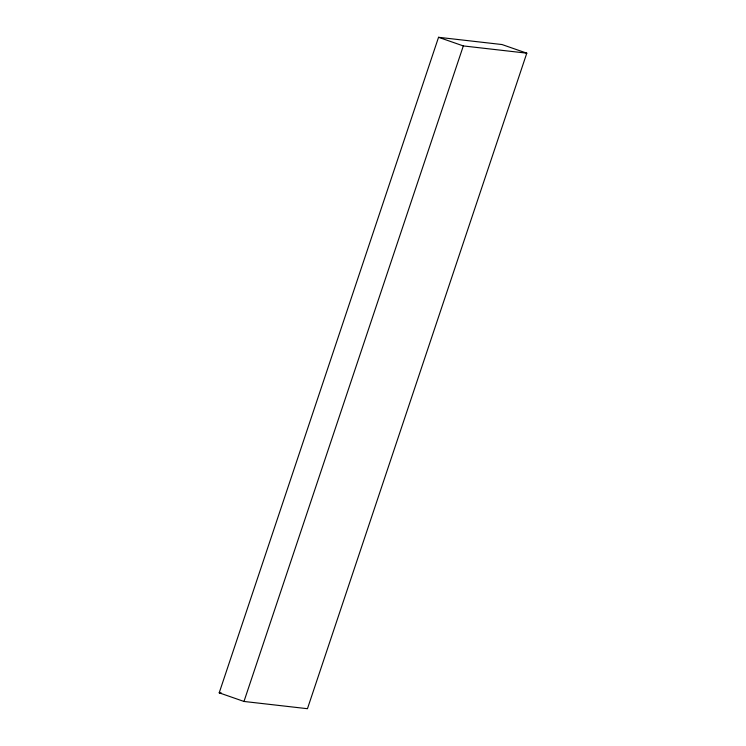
<?xml version="1.0" encoding="UTF-8"?>
<svg xmlns="http://www.w3.org/2000/svg" width="746" height="746" viewBox="0 0 746 746"><rect width="100%" height="100%" fill="white"/><g stroke="black" fill="none" stroke-linecap="round" stroke-linejoin="round"><path stroke-width="1.12" d="M219.203 692.829L438.545 37.3L502.021 44.546L526.797 53.171L307.455 708.7L243.979 701.454L219.203 692.829L221.515 693.099M243.979 701.454L463.322 45.926L526.797 53.171M438.545 37.3L463.322 45.926"/></g></svg>
